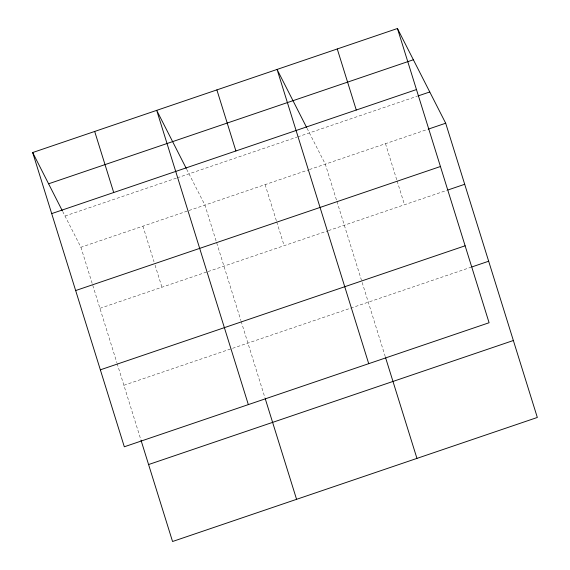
<?xml version="1.0" encoding="UTF-8"?>
<svg xmlns="http://www.w3.org/2000/svg" width="570" height="570" viewBox="0 0 570 570"><rect width="100%" height="100%" fill="white"/><g stroke="black" fill="none" stroke-linecap="round" stroke-linejoin="round"><path stroke-width="0.43" stroke-dasharray="2.85 2.14" d="M64.994 216.002L176.444 178.104M177.284 177.819L296.849 137.156M297.683 136.878L417.226 96.223M62.65 211.399L80.912 247.259L188.171 210.786M189.012 210.501L308.584 169.839M309.424 169.554L427.286 129.476M99.928 308.327L207.188 271.847M208.029 271.562L327.608 230.9M328.441 230.615L447.144 190.252M123.897 385.27L349.902 308.42M350.735 308.135L471.112 267.202M307.045 128.293L325.306 164.153L336.663 200.619M186.668 169.226L204.929 205.086L240.882 320.518M385.491 143.69L396.848 180.156M397.119 181.004L404.515 204.751M336.927 201.474L385.37 356.984M265.121 184.623L276.478 221.089M276.742 221.937L284.138 245.684M241.146 321.352L264.993 397.917M142.92 226.176L154.014 261.794M155.069 265.185L161.937 287.237M80.912 247.259L116.864 362.691M117.121 363.525L140.704 439.249"/><path stroke-width="0.85" d="M397.447 28.5L489.089 322.741L124.317 446.78L32.675 152.539L397.447 28.5L445.683 123.22L537.325 417.461L172.553 541.5L140.968 440.09M48.593 183.796L413.364 59.757M51.692 213.608L416.463 89.561M418.059 95.945L429.766 91.962M428.127 129.19L445.683 123.22M75.66 290.55L440.432 166.511M447.984 189.967L464.7 184.281M100.356 369.83L465.127 245.791M471.946 266.917L488.668 261.231M148.585 464.55L513.356 340.511M306.653 127.53L277.07 69.433L368.719 363.674M186.283 168.464L156.7 110.366L248.342 404.607M32.675 152.539L62.258 210.636M337.262 48.97L356.279 110.031M385.626 357.832L416.948 458.394M216.885 89.903L235.902 150.965M265.257 398.765L296.578 499.327M94.684 131.456L113.708 192.517"/></g></svg>
